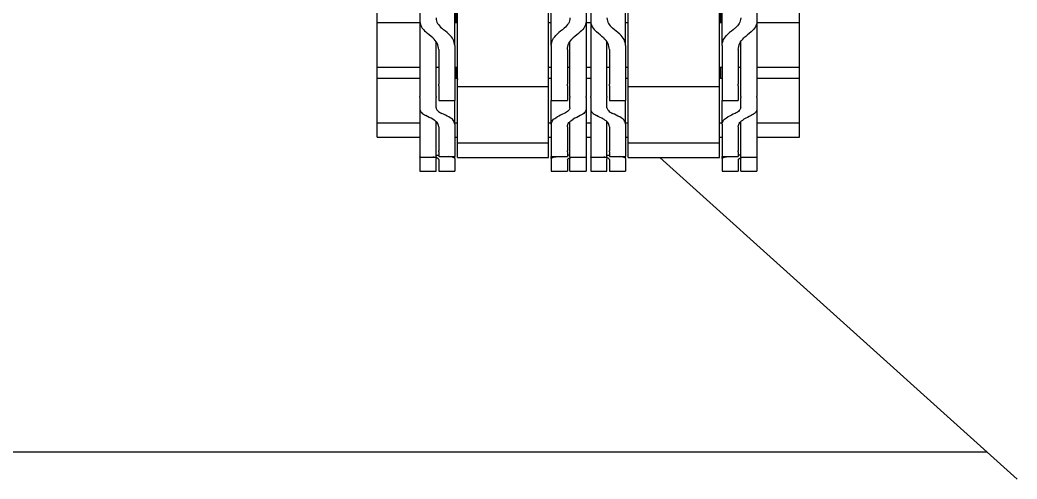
# Model space of a CAD drawing. Header units: millimetres. Extents: x 0 to 11880, y 0 to 8400.
# Drawn here: x 3687.5 to 3873.6, y 6443.5 to 6529.2 of the extents above; entities that cross this region are included whole.
import ezdxf

# ---------------------------------------------------------------- set-up
doc = ezdxf.new("R2010")
doc.units = ezdxf.units.MM
doc.header["$LTSCALE"] = 20

msp = doc.modelspace()

# ---------------------------------------------------------------- linework, layer by layer
at = {"color": 7, "linetype": 'Continuous', "lineweight": 25}
for p, q in [((3754.21, 6528.67), (3754.21, 6533.91)), ((3762.17, 6532.91), (3762.17, 6528.94)), ((3768.94, 6528.67), (3768.94, 6532.58)), ((3769.16, 6516.76), (3769.16, 6532.5)), ((3786.18, 6516.76), (3786.18, 6532.64)), ((3793.17, 6532.91), (3793.17, 6528.94)), ((3794.05, 6532.91), (3794.05, 6528.94)), ((3801.04, 6516.76), (3801.04, 6532.64)), ((3818.06, 6516.76), (3818.06, 6532.5)), ((3818.28, 6532.58), (3818.28, 6528.67)), ((3825.05, 6532.91), (3825.05, 6528.94)), ((3833.01, 6528.67), (3833.01, 6533.91)), ((3768.66, 6524.42), (3768.66, 6531.44)), ((3786.68, 6524.42), (3786.68, 6531.44)), ((3800.54, 6524.42), (3800.54, 6531.44)), ((3818.56, 6524.42), (3818.56, 6531.44)), ((3762.17, 6528.67), (3754.21, 6528.67)), ((3754.21, 6520.39), (3754.21, 6528.67)), ((3762.17, 6528.99), (3762.17, 6514.94)), ((3769.03, 6528.67), (3768.66, 6528.67)), ((3786.68, 6528.67), (3786.18, 6528.67)), ((3793.17, 6528.94), (3793.17, 6514.94)), ((3794.05, 6528.67), (3793.17, 6528.67)), ((3794.05, 6528.99), (3794.05, 6514.94)), ((3801.04, 6528.67), (3800.54, 6528.67)), ((3818.56, 6528.67), (3818.19, 6528.67)), ((3825.05, 6528.94), (3825.05, 6514.94)), ((3833.01, 6528.67), (3825.05, 6528.67)), ((3833.01, 6520.39), (3833.01, 6528.67)), ((3765.17, 6514.94), (3765.17, 6525.12)), ((3790.17, 6514.94), (3790.17, 6525.12)), ((3797.05, 6514.94), (3797.05, 6525.12)), ((3822.05, 6514.94), (3822.05, 6525.12)), ((3765.66, 6523.66), (3765.66, 6518.07)), ((3768.66, 6524.42), (3768.66, 6518.07)), ((3786.68, 6524.42), (3786.68, 6518.07)), ((3789.68, 6523.66), (3789.68, 6518.07)), ((3797.54, 6523.66), (3797.54, 6518.07)), ((3800.54, 6524.42), (3800.54, 6518.07)), ((3818.56, 6524.42), (3818.56, 6518.07)), ((3821.56, 6523.66), (3821.56, 6518.07)), ((3754.21, 6520.39), (3762.17, 6520.39)), ((3754.21, 6518.26), (3754.21, 6520.39)), ((3765.17, 6520.39), (3765.66, 6520.39)), ((3768.66, 6520.39), (3769.16, 6520.39)), ((3768.94, 6518.28), (3768.94, 6520.39)), ((3768.97, 6520.39), (3769.02, 6519.05)), ((3786.18, 6520.39), (3786.68, 6520.39)), ((3789.68, 6520.39), (3790.17, 6520.39)), ((3793.17, 6520.39), (3794.05, 6520.39)), ((3797.05, 6520.39), (3797.54, 6520.39)), ((3800.54, 6520.39), (3801.04, 6520.39)), ((3818.06, 6520.39), (3818.56, 6520.39)), ((3818.2, 6519.05), (3818.25, 6520.39)), ((3818.28, 6520.39), (3818.28, 6518.28)), ((3821.56, 6520.39), (3822.05, 6520.39)), ((3825.05, 6520.39), (3833.01, 6520.39)), ((3833.01, 6518.26), (3833.01, 6520.39)), ((3762.17, 6518.26), (3754.21, 6518.26)), ((3754.21, 6509.98), (3754.21, 6518.26)), ((3765.66, 6518.07), (3765.66, 6517.24)), ((3765.66, 6516.9), (3765.66, 6517.24)), ((3768.99, 6518.26), (3768.66, 6518.26)), ((3768.66, 6518.07), (3768.66, 6517.24)), ((3768.66, 6517.24), (3768.66, 6516.9)), ((3769.02, 6519.05), (3769.16, 6518.11)), ((3786.68, 6518.26), (3786.18, 6518.26)), ((3786.68, 6518.07), (3786.68, 6517.24)), ((3786.68, 6517.24), (3786.68, 6516.9)), ((3789.68, 6518.07), (3789.68, 6517.24)), ((3789.68, 6516.9), (3789.68, 6517.24)), ((3794.05, 6518.26), (3793.17, 6518.26)), ((3797.54, 6518.07), (3797.54, 6517.24)), ((3797.54, 6516.9), (3797.54, 6517.24)), ((3801.04, 6518.26), (3800.54, 6518.26)), ((3800.54, 6518.07), (3800.54, 6517.24)), ((3800.54, 6517.24), (3800.54, 6516.9)), ((3818.06, 6517.99), (3818.2, 6519.05)), ((3818.56, 6518.26), (3818.23, 6518.26)), ((3818.56, 6518.07), (3818.56, 6517.24)), ((3818.56, 6517.24), (3818.56, 6516.9)), ((3821.56, 6518.07), (3821.56, 6517.24)), ((3821.56, 6516.9), (3821.56, 6517.24)), ((3833.01, 6518.26), (3825.05, 6518.26)), ((3833.01, 6509.98), (3833.01, 6518.26)), ((3765.66, 6516.9), (3765.66, 6514.2)), ((3768.66, 6516.9), (3768.66, 6514.2)), ((3769.16, 6516.76), (3786.18, 6516.76)), ((3769.16, 6506.26), (3769.16, 6516.76)), ((3786.18, 6506.26), (3786.18, 6516.76)), ((3786.68, 6516.9), (3786.68, 6514.2)), ((3789.68, 6516.9), (3789.68, 6514.2)), ((3797.54, 6516.9), (3797.54, 6514.2)), ((3800.54, 6516.9), (3800.54, 6514.2)), ((3801.04, 6516.76), (3818.06, 6516.76)), ((3801.04, 6506.26), (3801.04, 6516.76)), ((3818.06, 6506.26), (3818.06, 6516.76)), ((3818.56, 6516.9), (3818.56, 6514.2)), ((3821.56, 6516.9), (3821.56, 6514.2)), ((3762.17, 6514.74), (3762.17, 6514.94)), ((3762.17, 6514.74), (3762.17, 6514.4)), ((3762.17, 6514.4), (3762.17, 6512.49)), ((3765.17, 6514.94), (3765.17, 6514.74)), ((3765.17, 6514.4), (3765.17, 6514.74)), ((3765.17, 6512.83), (3765.17, 6514.4)), ((3765.66, 6514.2), (3768.66, 6514.2)), ((3768.66, 6509.77), (3768.66, 6514.2)), ((3786.68, 6514.2), (3789.68, 6514.2)), ((3786.68, 6509.77), (3786.68, 6514.2)), ((3790.17, 6514.94), (3790.17, 6514.74)), ((3790.17, 6514.4), (3790.17, 6514.74)), ((3790.17, 6512.83), (3790.17, 6514.4)), ((3793.17, 6514.74), (3793.17, 6514.94)), ((3793.17, 6514.74), (3793.17, 6514.4)), ((3793.17, 6514.4), (3793.17, 6512.49)), ((3794.05, 6514.74), (3794.05, 6514.94)), ((3794.05, 6514.74), (3794.05, 6514.4)), ((3794.05, 6514.4), (3794.05, 6512.49)), ((3797.05, 6514.94), (3797.05, 6514.74)), ((3797.05, 6514.4), (3797.05, 6514.74)), ((3797.05, 6512.83), (3797.05, 6514.4)), ((3797.54, 6514.2), (3800.54, 6514.2)), ((3800.54, 6509.77), (3800.54, 6514.2)), ((3818.56, 6514.2), (3821.56, 6514.2)), ((3818.56, 6509.77), (3818.56, 6514.2)), ((3822.05, 6514.94), (3822.05, 6514.74)), ((3822.05, 6514.4), (3822.05, 6514.74)), ((3822.05, 6512.83), (3822.05, 6514.4)), ((3825.05, 6514.74), (3825.05, 6514.94)), ((3825.05, 6514.74), (3825.05, 6514.4)), ((3825.05, 6514.4), (3825.05, 6512.49)), ((3762.17, 6512.49), (3762.17, 6503.68)), ((3793.17, 6512.49), (3793.17, 6503.68)), ((3794.05, 6512.49), (3794.05, 6503.68)), ((3825.05, 6512.49), (3825.05, 6503.68)), ((3754.21, 6509.98), (3762.17, 6509.98)), ((3754.21, 6507.34), (3754.21, 6509.98)), ((3765.17, 6503.68), (3765.17, 6510.2)), ((3768.66, 6509.98), (3769.16, 6509.98)), ((3786.18, 6509.98), (3786.68, 6509.98)), ((3790.17, 6503.68), (3790.17, 6510.2)), ((3793.17, 6509.98), (3794.05, 6509.98)), ((3797.05, 6503.68), (3797.05, 6510.2)), ((3800.54, 6509.98), (3801.04, 6509.98)), ((3818.06, 6509.98), (3818.56, 6509.98)), ((3822.05, 6503.68), (3822.05, 6510.2)), ((3825.05, 6509.98), (3833.01, 6509.98)), ((3833.01, 6507.34), (3833.01, 6509.98)), ((3765.66, 6509.28), (3765.66, 6505.38)), ((3768.66, 6509.77), (3768.66, 6505.38)), ((3786.68, 6509.77), (3786.68, 6505.38)), ((3789.68, 6509.28), (3789.68, 6505.38)), ((3797.54, 6509.28), (3797.54, 6505.38)), ((3800.54, 6509.77), (3800.54, 6505.38)), ((3818.56, 6509.77), (3818.56, 6505.38)), ((3821.56, 6509.28), (3821.56, 6505.38)), ((3754.21, 6507.34), (3762.17, 6507.34)), ((3768.66, 6507.34), (3769.16, 6507.34)), ((3769.16, 6506.26), (3786.18, 6506.26)), ((3769.16, 6503.53), (3769.16, 6506.26)), ((3786.18, 6507.34), (3786.68, 6507.34)), ((3786.18, 6503.53), (3786.18, 6506.26)), ((3793.17, 6507.34), (3794.05, 6507.34)), ((3800.54, 6507.34), (3801.04, 6507.34)), ((3801.04, 6506.26), (3818.06, 6506.26)), ((3801.04, 6503.53), (3801.04, 6506.26)), ((3818.06, 6507.34), (3818.56, 6507.34)), ((3818.06, 6503.53), (3818.06, 6506.26)), ((3825.05, 6507.34), (3833.01, 6507.34)), ((3765.66, 6505.38), (3765.66, 6504.81)), ((3765.66, 6504.61), (3765.66, 6504.81)), ((3765.66, 6504.61), (3765.66, 6503.7)), ((3768.66, 6505.38), (3768.66, 6504.81)), ((3768.66, 6504.81), (3768.66, 6504.61)), ((3768.66, 6504.61), (3768.66, 6503.7)), ((3786.68, 6505.38), (3786.68, 6504.81)), ((3786.68, 6504.81), (3786.68, 6504.61)), ((3786.68, 6504.61), (3786.68, 6503.7)), ((3789.68, 6505.38), (3789.68, 6504.81)), ((3789.68, 6504.61), (3789.68, 6504.81)), ((3789.68, 6504.61), (3789.68, 6503.7)), ((3797.54, 6505.38), (3797.54, 6504.81)), ((3797.54, 6504.61), (3797.54, 6504.81)), ((3797.54, 6504.61), (3797.54, 6503.7)), ((3800.54, 6505.38), (3800.54, 6504.81)), ((3800.54, 6504.81), (3800.54, 6504.61)), ((3800.54, 6504.61), (3800.54, 6503.7)), ((3818.56, 6505.38), (3818.56, 6504.81)), ((3818.56, 6504.81), (3818.56, 6504.61)), ((3818.56, 6504.61), (3818.56, 6503.7)), ((3821.56, 6505.38), (3821.56, 6504.81)), ((3821.56, 6504.61), (3821.56, 6504.81)), ((3821.56, 6504.61), (3821.56, 6503.7)), ((3762.17, 6503.63), (3762.17, 6503.68)), ((3762.17, 6503.68), (3762.17, 6500.98)), ((3762.17, 6503.63), (3762.17, 6503.6)), ((3762.17, 6503.6), (3765.17, 6503.6)), ((3765.17, 6503.68), (3765.17, 6503.63)), ((3765.17, 6503.6), (3765.17, 6503.63)), ((3765.17, 6500.98), (3765.17, 6503.34)), ((3765.66, 6503.7), (3768.66, 6503.7)), ((3765.66, 6503.15), (3765.66, 6501.31)), ((3768.66, 6503.33), (3768.66, 6503.7)), ((3768.66, 6503.33), (3768.66, 6501.31)), ((3769.16, 6503.53), (3786.18, 6503.53)), ((3786.68, 6503.7), (3789.68, 6503.7)), ((3786.68, 6503.33), (3786.68, 6503.7)), ((3786.68, 6503.33), (3786.68, 6501.31)), ((3789.68, 6503.15), (3789.68, 6501.31)), ((3790.17, 6503.68), (3790.17, 6503.63)), ((3790.17, 6503.6), (3790.17, 6503.63)), ((3790.17, 6503.6), (3793.17, 6503.6)), ((3790.17, 6500.98), (3790.17, 6503.34)), ((3793.17, 6503.63), (3793.17, 6503.68)), ((3793.17, 6503.68), (3793.17, 6500.98)), ((3793.17, 6503.63), (3793.17, 6503.6)), ((3794.05, 6503.63), (3794.05, 6503.68)), ((3794.05, 6503.68), (3794.05, 6500.98)), ((3794.05, 6503.63), (3794.05, 6503.6)), ((3794.05, 6503.6), (3797.05, 6503.6)), ((3797.05, 6503.68), (3797.05, 6503.63)), ((3797.05, 6503.6), (3797.05, 6503.63)), ((3797.05, 6500.98), (3797.05, 6503.34)), ((3797.54, 6503.7), (3800.54, 6503.7)), ((3797.54, 6503.15), (3797.54, 6501.31)), ((3800.54, 6503.33), (3800.54, 6503.7)), ((3800.54, 6503.33), (3800.54, 6501.31)), ((3801.04, 6503.53), (3818.06, 6503.53)), ((3868.05, 6448.54), (3806.96, 6503.53)), ((3818.56, 6503.7), (3821.56, 6503.7)), ((3818.56, 6503.33), (3818.56, 6503.7)), ((3818.56, 6503.33), (3818.56, 6501.31)), ((3821.56, 6503.15), (3821.56, 6501.31)), ((3822.05, 6503.68), (3822.05, 6503.63)), ((3822.05, 6503.6), (3822.05, 6503.63)), ((3822.05, 6503.6), (3825.05, 6503.6)), ((3822.05, 6500.98), (3822.05, 6503.34)), ((3825.05, 6503.63), (3825.05, 6503.68)), ((3825.05, 6503.63), (3825.05, 6503.6)), ((3825.05, 6503.6), (3825.05, 6500.98)), ((3762.17, 6500.98), (3765.17, 6500.98)), ((3765.66, 6501.31), (3765.66, 6501.07)), ((3765.66, 6501.02), (3765.66, 6501.07)), ((3765.66, 6501.02), (3765.66, 6500.97)), ((3765.66, 6500.97), (3768.66, 6500.97)), ((3768.66, 6501.31), (3768.66, 6501.07)), ((3768.66, 6501.07), (3768.66, 6501.02)), ((3768.66, 6501.02), (3768.66, 6500.97)), ((3786.68, 6501.31), (3786.68, 6501.07)), ((3786.68, 6501.07), (3786.68, 6501.02)), ((3786.68, 6501.02), (3786.68, 6500.97)), ((3786.68, 6500.97), (3789.68, 6500.97)), ((3789.68, 6501.31), (3789.68, 6501.07)), ((3789.68, 6501.02), (3789.68, 6501.07)), ((3789.68, 6501.02), (3789.68, 6500.97)), ((3790.17, 6500.98), (3793.17, 6500.98)), ((3794.05, 6500.98), (3797.05, 6500.98)), ((3797.54, 6501.31), (3797.54, 6501.07)), ((3797.54, 6501.02), (3797.54, 6501.07)), ((3797.54, 6501.02), (3797.54, 6500.97)), ((3797.54, 6500.97), (3800.54, 6500.97)), ((3800.54, 6501.31), (3800.54, 6501.07)), ((3800.54, 6501.07), (3800.54, 6501.02)), ((3800.54, 6501.02), (3800.54, 6500.97)), ((3818.56, 6501.31), (3818.56, 6501.07)), ((3818.56, 6501.07), (3818.56, 6501.02)), ((3818.56, 6501.02), (3818.56, 6500.97)), ((3818.56, 6500.97), (3821.56, 6500.97)), ((3821.56, 6501.31), (3821.56, 6501.07)), ((3821.56, 6501.02), (3821.56, 6501.07)), ((3821.56, 6501.02), (3821.56, 6500.97)), ((3822.05, 6500.98), (3825.05, 6500.98)), ((3868.05, 6448.54), (3678.61, 6448.54)), ((3873.61, 6443.54), (3868.05, 6448.54))]:
    msp.add_line(p, q, dxfattribs=at)
for centre, major_axis, ratio, start_param, end_param in [((3763.91, 6489.26), (-33.96, 47.84), 0.428139, 5.238384, 5.271787), ((3767.74, 6489.26), (-33.96, 47.84), 0.428139, 5.259291, 5.292701), ((3787.59, 6489.26), (33.96, 47.84), 0.428139, 0.990484, 1.023894), ((3791.42, 6489.26), (33.96, 47.84), 0.428139, 1.011398, 1.044802), ((3795.79, 6489.26), (-33.96, 47.84), 0.428139, 5.238384, 5.271787), ((3799.62, 6489.26), (-33.96, 47.84), 0.428139, 5.259291, 5.292701), ((3819.47, 6489.26), (33.96, 47.84), 0.428139, 0.990484, 1.023894), ((3823.3, 6489.26), (33.96, 47.84), 0.428139, 1.011398, 1.044802), ((3767.74, 6465.35), (-27.28, 47.14), 0.610618, 5.528875, 5.562285), ((3787.59, 6465.35), (27.28, 47.14), 0.610618, 0.7209, 0.75431), ((3799.62, 6465.35), (-27.28, 47.14), 0.610618, 5.528875, 5.562285), ((3819.47, 6465.35), (27.28, 47.14), 0.610618, 0.7209, 0.75431), ((3763.91, 6465.35), (-27.28, 47.14), 0.610618, 5.507968, 5.541371), ((3791.42, 6465.35), (27.28, 47.14), 0.610618, 0.741814, 0.775218), ((3795.79, 6465.35), (-27.28, 47.14), 0.610618, 5.507968, 5.541371), ((3823.3, 6465.35), (27.28, 47.14), 0.610618, 0.741814, 0.775218)]:
    msp.add_ellipse(centre, major_axis=major_axis, ratio=ratio, start_param=start_param, end_param=end_param, dxfattribs=at)
for points, knots in [([(3762.17, 6528.94), (3762.22, 6528.59), (3762.32, 6527.89), (3762.94, 6527.28), (3763.25, 6526.97)], [0, 0, 0, 0, 0.501325, 1, 1, 1, 1]), ([(3765.17, 6529.57), (3765.22, 6529.23), (3765.32, 6528.55), (3765.94, 6527.95), (3766.25, 6527.65)], [0, 0, 0, 0, 0.5017487, 1, 1, 1, 1]), ([(3790.17, 6529.57), (3790.12, 6529.23), (3790.02, 6528.55), (3789.4, 6527.95), (3789.09, 6527.65)], [0, 0, 0, 0, 0.501749, 1, 1, 1, 1]), ([(3793.17, 6528.94), (3793.12, 6528.59), (3793.02, 6527.89), (3792.4, 6527.28), (3792.09, 6526.97)], [0, 0, 0, 0, 0.5013245, 1, 1, 1, 1]), ([(3794.05, 6528.94), (3794.1, 6528.59), (3794.2, 6527.89), (3794.82, 6527.28), (3795.13, 6526.97)], [0, 0, 0, 0, 0.5013245, 1, 1, 1, 1]), ([(3797.05, 6529.57), (3797.1, 6529.23), (3797.2, 6528.55), (3797.82, 6527.95), (3798.13, 6527.65)], [0, 0, 0, 0, 0.501749, 1, 1, 1, 1]), ([(3822.05, 6529.57), (3822, 6529.23), (3821.9, 6528.55), (3821.28, 6527.95), (3820.97, 6527.65)], [0, 0, 0, 0, 0.5017487, 1, 1, 1, 1]), ([(3825.05, 6528.94), (3825, 6528.59), (3824.9, 6527.89), (3824.28, 6527.28), (3823.97, 6526.97)], [0, 0, 0, 0, 0.501325, 1, 1, 1, 1]), ([(3768.66, 6524.42), (3768.61, 6524.81), (3768.51, 6525.61), (3767.89, 6526.24), (3767.58, 6526.56)], [0, 0, 0, 0, 0.501092, 1, 1, 1, 1]), ([(3786.68, 6524.42), (3786.73, 6524.81), (3786.83, 6525.61), (3787.45, 6526.24), (3787.76, 6526.56)], [0, 0, 0, 0, 0.5010918, 1, 1, 1, 1]), ([(3800.54, 6524.42), (3800.49, 6524.81), (3800.39, 6525.61), (3799.77, 6526.24), (3799.46, 6526.56)], [0, 0, 0, 0, 0.5010918, 1, 1, 1, 1]), ([(3818.56, 6524.42), (3818.61, 6524.81), (3818.71, 6525.61), (3819.33, 6526.24), (3819.64, 6526.56)], [0, 0, 0, 0, 0.501092, 1, 1, 1, 1]), ([(3765.66, 6523.66), (3765.61, 6524.07), (3765.51, 6524.88), (3764.89, 6525.53), (3764.58, 6525.85)], [0, 0, 0, 0, 0.501325, 1, 1, 1, 1]), ([(3789.68, 6523.66), (3789.73, 6524.07), (3789.83, 6524.88), (3790.45, 6525.53), (3790.76, 6525.85)], [0, 0, 0, 0, 0.5013245, 1, 1, 1, 1]), ([(3797.54, 6523.66), (3797.49, 6524.07), (3797.39, 6524.88), (3796.77, 6525.53), (3796.46, 6525.85)], [0, 0, 0, 0, 0.5013245, 1, 1, 1, 1]), ([(3821.56, 6523.66), (3821.61, 6524.07), (3821.71, 6524.88), (3822.33, 6525.53), (3822.64, 6525.85)], [0, 0, 0, 0, 0.501325, 1, 1, 1, 1]), ([(3762.17, 6512.49), (3762.22, 6512.29), (3762.32, 6511.91), (3762.94, 6511.54), (3763.25, 6511.36)], [0, 0, 0, 0, 0.501325, 1, 1, 1, 1]), ([(3765.17, 6512.83), (3765.22, 6512.64), (3765.32, 6512.28), (3765.94, 6511.93), (3766.25, 6511.76)], [0, 0, 0, 0, 0.5017487, 1, 1, 1, 1]), ([(3790.17, 6512.83), (3790.12, 6512.64), (3790.02, 6512.28), (3789.4, 6511.93), (3789.09, 6511.76)], [0, 0, 0, 0, 0.501749, 1, 1, 1, 1]), ([(3793.17, 6512.49), (3793.12, 6512.29), (3793.02, 6511.91), (3792.4, 6511.54), (3792.09, 6511.36)], [0, 0, 0, 0, 0.501325, 1, 1, 1, 1]), ([(3794.05, 6512.49), (3794.1, 6512.29), (3794.2, 6511.91), (3794.82, 6511.54), (3795.13, 6511.36)], [0, 0, 0, 0, 0.501325, 1, 1, 1, 1]), ([(3797.05, 6512.83), (3797.1, 6512.64), (3797.2, 6512.28), (3797.82, 6511.93), (3798.13, 6511.76)], [0, 0, 0, 0, 0.501749, 1, 1, 1, 1]), ([(3822.05, 6512.83), (3822, 6512.64), (3821.9, 6512.28), (3821.28, 6511.93), (3820.97, 6511.76)], [0, 0, 0, 0, 0.5017487, 1, 1, 1, 1]), ([(3825.05, 6512.49), (3825, 6512.29), (3824.9, 6511.91), (3824.28, 6511.54), (3823.97, 6511.36)], [0, 0, 0, 0, 0.501325, 1, 1, 1, 1]), ([(3765.66, 6509.28), (3765.61, 6509.55), (3765.51, 6510.08), (3764.89, 6510.48), (3764.58, 6510.68)], [0, 0, 0, 0, 0.501325, 1, 1, 1, 1]), ([(3768.66, 6509.77), (3768.61, 6510.03), (3768.51, 6510.53), (3767.89, 6510.92), (3767.58, 6511.11)], [0, 0, 0, 0, 0.501092, 1, 1, 1, 1]), ([(3786.68, 6509.77), (3786.73, 6510.03), (3786.83, 6510.53), (3787.45, 6510.92), (3787.76, 6511.11)], [0, 0, 0, 0, 0.5010918, 1, 1, 1, 1]), ([(3789.68, 6509.28), (3789.73, 6509.55), (3789.83, 6510.08), (3790.45, 6510.48), (3790.76, 6510.68)], [0, 0, 0, 0, 0.501325, 1, 1, 1, 1]), ([(3797.54, 6509.28), (3797.49, 6509.55), (3797.39, 6510.08), (3796.77, 6510.48), (3796.46, 6510.68)], [0, 0, 0, 0, 0.501325, 1, 1, 1, 1]), ([(3800.54, 6509.77), (3800.49, 6510.03), (3800.39, 6510.53), (3799.77, 6510.92), (3799.46, 6511.11)], [0, 0, 0, 0, 0.5010918, 1, 1, 1, 1]), ([(3818.56, 6509.77), (3818.61, 6510.03), (3818.71, 6510.53), (3819.33, 6510.92), (3819.64, 6511.11)], [0, 0, 0, 0, 0.501092, 1, 1, 1, 1]), ([(3821.56, 6509.28), (3821.61, 6509.55), (3821.71, 6510.08), (3822.33, 6510.48), (3822.64, 6510.68)], [0, 0, 0, 0, 0.501325, 1, 1, 1, 1]), ([(3765.66, 6503.15), (3765.61, 6503.24), (3765.51, 6503.44), (3764.89, 6503.56), (3764.58, 6503.62)], [0, 0, 0, 0, 0.501325, 1, 1, 1, 1]), ([(3765.17, 6503.99), (3765.19, 6503.98), (3765.22, 6503.97), (3765.58, 6503.94), (3765.66, 6503.93)], [0, 0, 0, 0, 0.793609, 1, 1, 1, 1]), ([(3768.66, 6503.33), (3768.61, 6503.41), (3768.51, 6503.58), (3767.89, 6503.68), (3767.58, 6503.73)], [0, 0, 0, 0, 0.501092, 1, 1, 1, 1]), ([(3786.68, 6503.33), (3786.73, 6503.41), (3786.83, 6503.58), (3787.45, 6503.68), (3787.76, 6503.73)], [0, 0, 0, 0, 0.5010918, 1, 1, 1, 1]), ([(3790.17, 6503.99), (3790.15, 6503.98), (3790.12, 6503.97), (3789.75, 6503.94), (3789.68, 6503.93)], [0, 0, 0, 0, 0.793609, 1, 1, 1, 1]), ([(3789.68, 6503.15), (3789.73, 6503.24), (3789.83, 6503.44), (3790.45, 6503.56), (3790.76, 6503.62)], [0, 0, 0, 0, 0.501325, 1, 1, 1, 1]), ([(3797.54, 6503.15), (3797.49, 6503.24), (3797.39, 6503.44), (3796.77, 6503.56), (3796.46, 6503.62)], [0, 0, 0, 0, 0.501325, 1, 1, 1, 1]), ([(3797.05, 6503.99), (3797.07, 6503.98), (3797.1, 6503.97), (3797.46, 6503.94), (3797.54, 6503.93)], [0, 0, 0, 0, 0.793609, 1, 1, 1, 1]), ([(3800.54, 6503.33), (3800.49, 6503.41), (3800.39, 6503.58), (3799.77, 6503.68), (3799.46, 6503.73)], [0, 0, 0, 0, 0.5010918, 1, 1, 1, 1]), ([(3818.56, 6503.33), (3818.61, 6503.41), (3818.71, 6503.58), (3819.33, 6503.68), (3819.64, 6503.73)], [0, 0, 0, 0, 0.501092, 1, 1, 1, 1]), ([(3822.05, 6503.99), (3822.03, 6503.98), (3822, 6503.97), (3821.63, 6503.94), (3821.56, 6503.93)], [0, 0, 0, 0, 0.793609, 1, 1, 1, 1]), ([(3821.56, 6503.15), (3821.61, 6503.24), (3821.71, 6503.44), (3822.33, 6503.56), (3822.64, 6503.62)], [0, 0, 0, 0, 0.501325, 1, 1, 1, 1])]:
    msp.add_open_spline(points, degree=3, knots=knots, dxfattribs=at)

doc.saveas('drawing.dxf')
